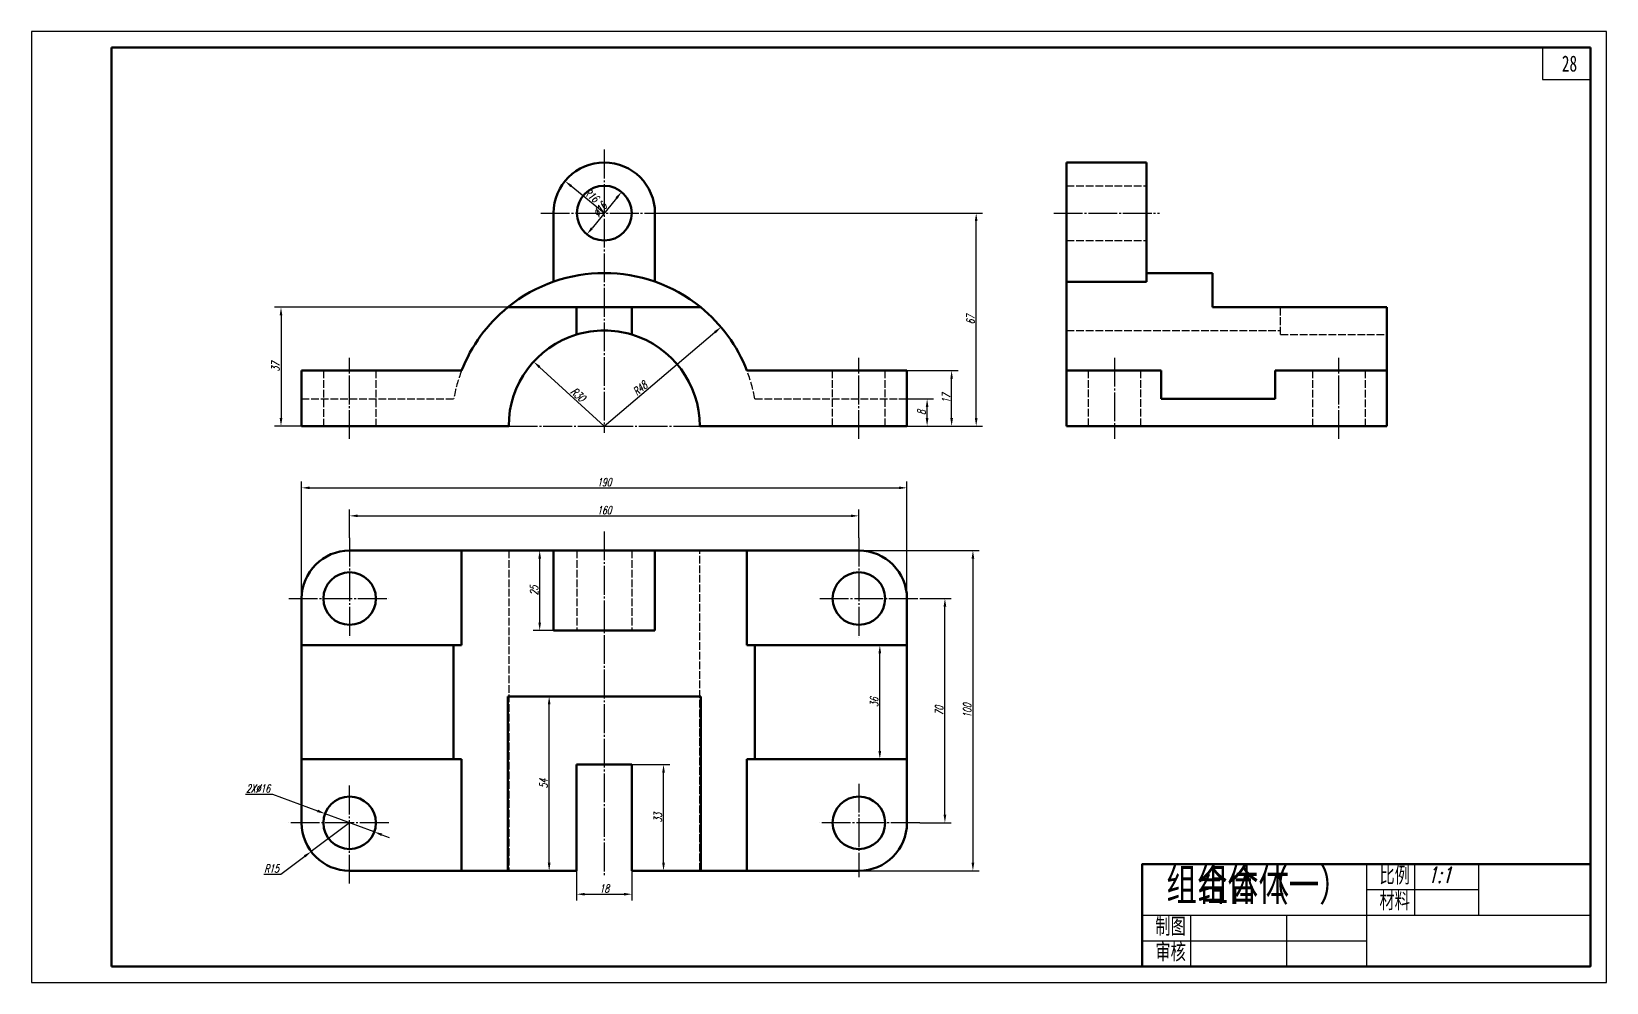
# Model space of a CAD drawing. Header units: millimetres. Extents: x 94 to 2877, y 87 to 1089.
# Drawn here: x 2384.6 to 2876.6, y 791.8 to 1088.8 of the extents above; entities that cross this region are included whole.
import ezdxf

# ---------------------------------------------------------------- set-up
doc = ezdxf.new("R2010")
doc.units = ezdxf.units.MM
doc.header["$LTSCALE"] = 0.6
doc.header["$PDMODE"] = 33
doc.header["$PDSIZE"] = 1.5
doc.linetypes.add('myCENTER', pattern=[18, 15, -1, 1, -1])
doc.linetypes.add('myHIDDEN', pattern=[5, 4, -1])
doc.layers.get('Defpoints').update_dxf_attribs({"lineweight": 20})
for name, color, linetype, lineweight in [('答案中心线', 1, 'myCENTER', 25), ('答案文字', 1, 'Continuous', 25), ('答案标注', 1, 'Continuous', 25), ('答案粗实线', 1, 'Continuous', 50), ('答案细实线', 1, 'Continuous', 25), ('答案虚线', 1, 'myHIDDEN', 25)]:
    doc.layers.add(name, color=color, linetype=linetype, lineweight=lineweight)
doc.styles.add('尺寸文字1-2.5号', font='txt.shx', dxfattribs={"width": 0.7, "oblique": 15, "height": 2.5})
doc.styles.add('标题汉字1-5号', font='', dxfattribs={"width": 0.7, "height": 5})
doc.styles.get('标题汉字1-5号').set_extended_font_data('SimSun')
doc.dimstyles.new('尺寸25', dxfattribs={"dimtxt": 2.5, "dimasz": 2.5, "dimexe": 2, "dimexo": 0, "dimgap": 0.5, "dimtad": 1, "dimdec": 0, "dimdsep": 46, "dimtxsty": '尺寸文字1-2.5号', "dimcen": 0, "dimadec": 0, "dimazin": 0, "dimtfac": 1, "dimtdec": 0, "dimtmove": 0, "dimatfit": 3, "dimfxl": 1, "dimarcsym": 0})
doc.dimstyles.new('尺寸25$3', dxfattribs={"dimtxt": 2.5, "dimasz": 2.5, "dimexe": 1, "dimexo": 0, "dimgap": 0.5, "dimtad": 1, "dimdec": 0, "dimdsep": 46, "dimtxsty": '尺寸文字1-2.5号', "dimcen": 0, "dimadec": 0, "dimazin": 0, "dimtfac": 1, "dimtdec": 0, "dimtmove": 0, "dimatfit": 1, "dimfxl": 1, "dimarcsym": 0})
doc.dimstyles.new('尺寸25$4', dxfattribs={"dimtxt": 2.5, "dimasz": 2.5, "dimexe": 1, "dimexo": 0, "dimgap": 0.5, "dimtad": 1, "dimdec": 0, "dimdsep": 46, "dimtxsty": '尺寸文字1-2.5号', "dimcen": 0, "dimadec": 0, "dimazin": 0, "dimtfac": 1, "dimtdec": 0, "dimtmove": 0, "dimatfit": 1, "dimfxl": 1, "dimarcsym": 0})
doc.dimstyles.new('水平标注25', dxfattribs={"dimtxt": 2.5, "dimasz": 2.5, "dimexe": 2, "dimexo": 0, "dimgap": 0.5, "dimtad": 1, "dimtih": 1, "dimtoh": 1, "dimdec": 0, "dimzin": 0, "dimdsep": 46, "dimtxsty": '尺寸文字1-2.5号', "dimcen": 0, "dimadec": 0, "dimazin": 0, "dimtfac": 1, "dimtdec": 0, "dimtmove": 1, "dimatfit": 3, "dimfxl": 1, "dimtolj": 1, "dimtzin": 0, "dimarcsym": 0})

# ---------------------------------------------------------------- blocks, each defined once
blk = doc.blocks.new('*D144')
at = {"layer": 'Defpoints', "color": 0}
for p in [(2483.97, 841.63), (2471.95, 832.66)]:
    blk.add_point(p, dxfattribs=at)
at = {"layer": '答案标注', "color": 0, "lineweight": -2}
for p, q in [((2483.97, 841.63), (2471.95, 832.66)), ((2462.46, 825.57), (2469.95, 831.16)), ((2457.21, 825.57), (2462.46, 825.57))]:
    blk.add_line(p, q, dxfattribs=at)
at = {"layer": '答案标注', "color": 0}
blk.add_solid([(2469.7, 831.5), (2470.2, 830.83), (2471.95, 832.66)], dxfattribs=at)
at = {"layer": '答案标注', "color": 0, "insert": (2459.59, 827.32), "char_height": 2.5, "attachment_point": 5, "style": '尺寸文字1-2.5号'}
blk.add_mtext('\\A1;R15', dxfattribs=at)
blk = doc.blocks.new('*D145')
at = {"layer": 'Defpoints', "color": 0}
for p in [(2643.06, 937.49), (2483.97, 930.66), (2643.06, 930.66)]:
    blk.add_point(p, dxfattribs=at)
at = {"layer": '答案标注', "color": 0, "lineweight": -2}
for p, q in [((2483.97, 930.66), (2483.97, 939.49)), ((2486.47, 937.49), (2640.56, 937.49)), ((2643.06, 930.66), (2643.06, 939.49))]:
    blk.add_line(p, q, dxfattribs=at)
at = {"layer": '答案标注', "color": 0}
for points in [[(2486.47, 937.91), (2486.47, 937.08), (2483.97, 937.49)], [(2640.56, 937.91), (2640.56, 937.08), (2643.06, 937.49)]]:
    blk.add_solid(points, dxfattribs=at)
at = {"layer": '答案标注', "color": 0, "insert": (2563.51, 939.24), "char_height": 2.5, "attachment_point": 5, "style": '尺寸文字1-2.5号'}
blk.add_mtext('160', dxfattribs=at)
blk = doc.blocks.new('*D146')
at = {"layer": 'Defpoints', "color": 0}
for p in [(2658.06, 946.24), (2468.97, 911.66), (2658.06, 911.66)]:
    blk.add_point(p, dxfattribs=at)
at = {"layer": '答案标注', "color": 0, "lineweight": -2}
for p, q in [((2468.97, 911.66), (2468.97, 948.24)), ((2471.47, 946.24), (2655.56, 946.24)), ((2658.06, 911.66), (2658.06, 948.24))]:
    blk.add_line(p, q, dxfattribs=at)
at = {"layer": '答案标注', "color": 0}
for points in [[(2471.47, 946.66), (2471.47, 945.83), (2468.97, 946.24)], [(2655.56, 946.66), (2655.56, 945.83), (2658.06, 946.24)]]:
    blk.add_solid(points, dxfattribs=at)
at = {"layer": '答案标注', "color": 0, "insert": (2563.51, 947.99), "char_height": 2.5, "attachment_point": 5, "style": '尺寸文字1-2.5号'}
blk.add_mtext('190', dxfattribs=at)
blk = doc.blocks.new('*D147')
at = {"layer": 'Defpoints', "color": 0}
for p in [(2476.28, 844.48), (2491.66, 838.78)]:
    blk.add_point(p, dxfattribs=at)
at = {"layer": '答案标注', "color": 0, "lineweight": -2}
for p, q in [((2451.39, 850.58), (2459.85, 850.58)), ((2459.85, 850.58), (2473.94, 845.35)), ((2491.66, 838.78), (2476.28, 844.48)), ((2494, 837.91), (2496.34, 837.04))]:
    blk.add_line(p, q, dxfattribs=at)
at = {"layer": '答案标注', "color": 0}
for points in [[(2474.08, 845.75), (2473.79, 844.96), (2476.28, 844.48)], [(2494.15, 838.3), (2493.86, 837.52), (2491.66, 838.78)]]:
    blk.add_solid(points, dxfattribs=at)
at = {"layer": '答案标注', "color": 0, "insert": (2455.37, 852.33), "char_height": 2.5, "attachment_point": 5, "style": '尺寸文字1-2.5号'}
blk.add_mtext('\\A1;2X%%c16', dxfattribs=at)
blk = doc.blocks.new('*D148')
at = {"layer": 'Defpoints', "color": 0}
for p in [(2554.87, 826.63), (2572.15, 826.63), (2572.15, 819.33)]:
    blk.add_point(p, dxfattribs=at)
at = {"layer": '答案标注', "color": 0, "lineweight": -2}
for p, q in [((2554.87, 826.63), (2554.87, 817.33)), ((2572.15, 826.63), (2572.15, 817.33)), ((2557.37, 819.33), (2569.65, 819.33))]:
    blk.add_line(p, q, dxfattribs=at)
at = {"layer": '答案标注', "color": 0}
for points in [[(2557.37, 819.74), (2557.37, 818.91), (2554.87, 819.33)], [(2569.65, 819.74), (2569.65, 818.91), (2572.15, 819.33)]]:
    blk.add_solid(points, dxfattribs=at)
at = {"layer": '答案标注', "color": 0, "insert": (2563.51, 821.08), "char_height": 2.5, "attachment_point": 5, "style": '尺寸文字1-2.5号'}
blk.add_mtext('18', dxfattribs=at)
blk = doc.blocks.new('*D149')
at = {"layer": 'Defpoints', "color": 0}
for p in [(2572.15, 859.83), (2582.02, 859.83), (2572.15, 826.63)]:
    blk.add_point(p, dxfattribs=at)
at = {"layer": '答案标注', "color": 0, "lineweight": -2}
for p, q in [((2572.15, 859.83), (2584.02, 859.83)), ((2582.02, 829.13), (2582.02, 857.33)), ((2572.15, 826.63), (2584.02, 826.63))]:
    blk.add_line(p, q, dxfattribs=at)
at = {"layer": '答案标注', "color": 0}
for points in [[(2581.6, 857.33), (2582.44, 857.33), (2582.02, 859.83)], [(2581.6, 829.13), (2582.44, 829.13), (2582.02, 826.63)]]:
    blk.add_solid(points, dxfattribs=at)
at = {"layer": '答案标注', "color": 0, "insert": (2580.27, 843.23), "char_height": 2.5, "attachment_point": 5, "rotation": 90, "style": '尺寸文字1-2.5号'}
blk.add_mtext('33', dxfattribs=at)
blk = doc.blocks.new('*D150')
at = {"layer": 'Defpoints', "color": 0}
for p in [(2662.06, 911.66), (2669.92, 911.66), (2662.06, 841.63)]:
    blk.add_point(p, dxfattribs=at)
at = {"layer": '答案标注', "color": 0, "lineweight": -2}
for p, q in [((2662.06, 911.66), (2671.92, 911.66)), ((2669.92, 844.13), (2669.92, 909.16)), ((2662.06, 841.63), (2671.92, 841.63))]:
    blk.add_line(p, q, dxfattribs=at)
at = {"layer": '答案标注', "color": 0}
for points in [[(2669.5, 909.16), (2670.34, 909.16), (2669.92, 911.66)], [(2669.5, 844.13), (2670.34, 844.13), (2669.92, 841.63)]]:
    blk.add_solid(points, dxfattribs=at)
at = {"layer": '答案标注', "color": 0, "insert": (2668.17, 876.65), "char_height": 2.5, "attachment_point": 5, "rotation": 90, "style": '尺寸文字1-2.5号'}
blk.add_mtext('70', dxfattribs=at)
blk = doc.blocks.new('*D151')
at = {"layer": 'Defpoints', "color": 0}
for p in [(2643.06, 926.66), (2643.06, 826.63), (2678.67, 826.63)]:
    blk.add_point(p, dxfattribs=at)
at = {"layer": '答案标注', "color": 0, "lineweight": -2}
for p, q in [((2643.06, 926.66), (2680.67, 926.66)), ((2678.67, 924.16), (2678.67, 829.13)), ((2643.06, 826.63), (2680.67, 826.63))]:
    blk.add_line(p, q, dxfattribs=at)
at = {"layer": '答案标注', "color": 0}
for points in [[(2678.25, 924.16), (2679.09, 924.16), (2678.67, 926.66)], [(2678.25, 829.13), (2679.09, 829.13), (2678.67, 826.63)]]:
    blk.add_solid(points, dxfattribs=at)
at = {"layer": '答案标注', "color": 0, "insert": (2676.92, 876.65), "char_height": 2.5, "attachment_point": 5, "rotation": 90, "style": '尺寸文字1-2.5号'}
blk.add_mtext('100', dxfattribs=at)
blk = doc.blocks.new('*D152')
at = {"layer": 'Defpoints', "color": 0}
for p in [(2649.59, 897.08), (2658.06, 897.08), (2658.06, 861.53)]:
    blk.add_point(p, dxfattribs=at)
at = {"layer": '答案标注', "color": 0, "lineweight": -2}
for p, q in [((2658.06, 897.08), (2647.59, 897.08)), ((2649.59, 864.03), (2649.59, 894.58)), ((2658.06, 861.53), (2647.59, 861.53))]:
    blk.add_line(p, q, dxfattribs=at)
at = {"layer": '答案标注', "color": 0}
for points in [[(2649.17, 894.58), (2650, 894.58), (2649.59, 897.08)], [(2649.17, 864.03), (2650, 864.03), (2649.59, 861.53)]]:
    blk.add_solid(points, dxfattribs=at)
at = {"layer": '答案标注', "color": 0, "insert": (2647.84, 879.3), "char_height": 2.5, "attachment_point": 5, "rotation": 90, "style": '尺寸文字1-2.5号'}
blk.add_mtext('36', dxfattribs=at)
blk = doc.blocks.new('*D153')
at = {"layer": 'Defpoints', "color": 0}
for p in [(2551.25, 1042.06), (2563.51, 1032.04)]:
    blk.add_point(p, dxfattribs=at)
at = {"layer": '答案标注', "color": 0, "lineweight": -2}
blk.add_line((2563.51, 1032.04), (2553.19, 1040.48), dxfattribs=at)
at = {"layer": '答案标注', "color": 0}
blk.add_solid([(2553.45, 1040.8), (2552.92, 1040.15), (2551.25, 1042.06)], dxfattribs=at)
at = {"layer": '答案标注', "color": 0, "insert": (2559.46, 1037.61), "char_height": 2.5, "attachment_point": 5, "rotation": 320.7541, "style": '尺寸文字1-2.5号'}
blk.add_mtext('R16', dxfattribs=at)
blk = doc.blocks.new('*D154')
at = {"layer": 'Defpoints', "color": 0}
for p in [(2541.46, 985.64), (2563.51, 965.52)]:
    blk.add_point(p, dxfattribs=at)
at = {"layer": '答案标注', "color": 0, "lineweight": -2}
blk.add_line((2563.51, 965.52), (2543.3, 983.95), dxfattribs=at)
at = {"layer": '答案标注', "color": 0}
blk.add_solid([(2543.58, 984.26), (2543.02, 983.64), (2541.46, 985.64)], dxfattribs=at)
at = {"layer": '答案标注', "color": 0, "insert": (2555.29, 975.38), "char_height": 2.5, "attachment_point": 5, "rotation": 317.6286, "style": '尺寸文字1-2.5号'}
blk.add_mtext('R30', dxfattribs=at)
blk = doc.blocks.new('*D155')
at = {"layer": 'Defpoints', "color": 0}
for p in [(2599.98, 996.43), (2563.51, 965.52)]:
    blk.add_point(p, dxfattribs=at)
at = {"layer": '答案标注', "color": 0, "lineweight": -2}
blk.add_line((2563.51, 965.52), (2598.08, 994.82), dxfattribs=at)
at = {"layer": '答案标注', "color": 0}
blk.add_solid([(2597.81, 995.14), (2598.35, 994.5), (2599.98, 996.43)], dxfattribs=at)
at = {"layer": '答案标注', "color": 0, "insert": (2574.68, 977.28), "char_height": 2.5, "attachment_point": 5, "rotation": 40.2907, "style": '尺寸文字1-2.5号'}
blk.add_mtext('R48', dxfattribs=at)
blk = doc.blocks.new('*D156')
at = {"layer": 'Defpoints', "color": 0}
for p in [(2568.92, 1038.67), (2558.1, 1025.41)]:
    blk.add_point(p, dxfattribs=at)
at = {"layer": '答案标注', "color": 0, "lineweight": -2}
blk.add_line((2567.34, 1036.74), (2559.68, 1027.34), dxfattribs=at)
at = {"layer": '答案标注', "color": 0}
for points in [[(2567.02, 1037), (2567.67, 1036.47), (2568.92, 1038.67)], [(2559.36, 1027.61), (2560, 1027.08), (2558.1, 1025.41)]]:
    blk.add_solid(points, dxfattribs=at)
at = {"layer": '答案标注', "color": 0, "insert": (2562.16, 1033.15), "char_height": 2.5, "attachment_point": 5, "rotation": 50.7905, "style": '尺寸文字1-2.5号'}
blk.add_mtext('%%c16', dxfattribs=at)
blk = doc.blocks.new('*D157')
at = {"layer": 'Defpoints', "color": 0}
for p in [(2658.06, 974), (2664.36, 974), (2658.06, 965.52)]:
    blk.add_point(p, dxfattribs=at)
at = {"layer": '答案标注', "color": 0, "lineweight": -2}
for p, q in [((2658.06, 974), (2666.36, 974)), ((2664.36, 968.02), (2664.36, 971.5)), ((2658.06, 965.52), (2666.36, 965.52))]:
    blk.add_line(p, q, dxfattribs=at)
at = {"layer": '答案标注', "color": 0}
for points in [[(2663.94, 971.5), (2664.77, 971.5), (2664.36, 974)], [(2663.94, 968.02), (2664.77, 968.02), (2664.36, 965.52)]]:
    blk.add_solid(points, dxfattribs=at)
at = {"layer": '答案标注', "color": 0, "insert": (2662.61, 969.76), "char_height": 2.5, "attachment_point": 5, "rotation": 90, "style": '尺寸文字1-2.5号'}
blk.add_mtext('8', dxfattribs=at)
blk = doc.blocks.new('*D158')
at = {"layer": 'Defpoints', "color": 0}
for p in [(2658.06, 982.84), (2672.02, 982.84), (2658.06, 965.52)]:
    blk.add_point(p, dxfattribs=at)
at = {"layer": '答案标注', "color": 0, "lineweight": -2}
for p, q in [((2658.06, 982.84), (2674.02, 982.84)), ((2672.02, 968.02), (2672.02, 980.34)), ((2658.06, 965.52), (2674.02, 965.52))]:
    blk.add_line(p, q, dxfattribs=at)
at = {"layer": '答案标注', "color": 0}
for points in [[(2671.61, 980.34), (2672.44, 980.34), (2672.02, 982.84)], [(2671.61, 968.02), (2672.44, 968.02), (2672.02, 965.52)]]:
    blk.add_solid(points, dxfattribs=at)
at = {"layer": '答案标注', "color": 0, "insert": (2670.27, 974.18), "char_height": 2.5, "attachment_point": 5, "rotation": 90, "style": '尺寸文字1-2.5号'}
blk.add_mtext('17', dxfattribs=at)
blk = doc.blocks.new('*D159')
at = {"layer": 'Defpoints', "color": 0}
for p in [(2583.35, 1032.04), (2679.69, 1032.04), (2658.68, 965.52)]:
    blk.add_point(p, dxfattribs=at)
at = {"layer": '答案标注', "color": 0, "lineweight": -2}
for p, q in [((2583.35, 1032.04), (2681.69, 1032.04)), ((2679.69, 968.02), (2679.69, 1029.54)), ((2658.68, 965.52), (2681.69, 965.52))]:
    blk.add_line(p, q, dxfattribs=at)
at = {"layer": '答案标注', "color": 0}
for points in [[(2679.27, 1029.54), (2680.11, 1029.54), (2679.69, 1032.04)], [(2679.27, 968.02), (2680.11, 968.02), (2679.69, 965.52)]]:
    blk.add_solid(points, dxfattribs=at)
at = {"layer": '答案标注', "color": 0, "insert": (2677.94, 998.78), "char_height": 2.5, "attachment_point": 5, "rotation": 90, "style": '尺寸文字1-2.5号'}
blk.add_mtext('67', dxfattribs=at)
blk = doc.blocks.new('*D160')
at = {"layer": 'Defpoints', "color": 0}
for p in [(2533.38, 1002.64), (2462.53, 965.52), (2468.97, 965.52)]:
    blk.add_point(p, dxfattribs=at)
at = {"layer": '答案标注', "color": 0, "lineweight": -2}
for p, q in [((2533.38, 1002.64), (2460.53, 1002.64)), ((2462.53, 1000.14), (2462.53, 968.02)), ((2468.97, 965.52), (2460.53, 965.52))]:
    blk.add_line(p, q, dxfattribs=at)
at = {"layer": '答案标注', "color": 0}
for points in [[(2462.11, 1000.14), (2462.95, 1000.14), (2462.53, 1002.64)], [(2462.11, 968.02), (2462.95, 968.02), (2462.53, 965.52)]]:
    blk.add_solid(points, dxfattribs=at)
at = {"layer": '答案标注', "color": 0, "insert": (2460.78, 984.08), "char_height": 2.5, "attachment_point": 5, "rotation": 90, "style": '尺寸文字1-2.5号'}
blk.add_mtext('37', dxfattribs=at)
blk = doc.blocks.new('*D161')
at = {"layer": 'Defpoints', "color": 0}
for p in [(2546.3, 881.08), (2563.51, 881.08), (2554.87, 826.63)]:
    blk.add_point(p, dxfattribs=at)
at = {"layer": '答案标注', "color": 0, "lineweight": -2}
for p, q in [((2563.51, 881.08), (2544.3, 881.08)), ((2546.3, 829.13), (2546.3, 878.58)), ((2554.87, 826.63), (2544.3, 826.63))]:
    blk.add_line(p, q, dxfattribs=at)
at = {"layer": '答案标注', "color": 0}
for points in [[(2545.88, 878.58), (2546.72, 878.58), (2546.3, 881.08)], [(2545.88, 829.13), (2546.72, 829.13), (2546.3, 826.63)]]:
    blk.add_solid(points, dxfattribs=at)
at = {"layer": '答案标注', "color": 0, "insert": (2544.55, 853.86), "char_height": 2.5, "attachment_point": 5, "rotation": 90, "style": '尺寸文字1-2.5号'}
blk.add_mtext('54', dxfattribs=at)
blk = doc.blocks.new('*D162')
at = {"layer": 'Defpoints', "color": 0}
for p in [(2543.34, 926.66), (2547.68, 926.66), (2547.68, 901.67)]:
    blk.add_point(p, dxfattribs=at)
at = {"layer": '答案标注', "color": 0, "lineweight": -2}
for p, q in [((2547.68, 926.66), (2541.34, 926.66)), ((2543.34, 904.17), (2543.34, 924.16)), ((2547.68, 901.67), (2541.34, 901.67))]:
    blk.add_line(p, q, dxfattribs=at)
at = {"layer": '答案标注', "color": 0}
for points in [[(2542.92, 924.16), (2543.75, 924.16), (2543.34, 926.66)], [(2542.92, 904.17), (2543.75, 904.17), (2543.34, 901.67)]]:
    blk.add_solid(points, dxfattribs=at)
at = {"layer": '答案标注', "color": 0, "insert": (2541.59, 914.16), "char_height": 2.5, "attachment_point": 5, "rotation": 90, "style": '尺寸文字1-2.5号'}
blk.add_mtext('25', dxfattribs=at)

msp = doc.modelspace()

# ---------------------------------------------------------------- linework, layer by layer
at = {"layer": '答案中心线'}
for p, q in [((2563.512, 1051.874), (2563.512, 963.425)), ((2543.678, 1032.04), (2583.346, 1032.04)), ((2703.933, 1032.04), (2736.925, 1032.04)), ((2483.968, 961.516), (2483.968, 986.845)), ((2643.057, 961.516), (2643.057, 986.845)), ((2722.933, 986.845), (2722.933, 961.516)), ((2792.959, 961.516), (2792.959, 986.845)), ((2533.657, 965.516), (2563.512, 965.516)), ((2563.512, 965.516), (2593.368, 965.516)), ((2483.968, 930.658), (2483.968, 899.457)), ((2563.512, 932.658), (2563.512, 825.298)), ((2643.057, 930.658), (2643.057, 899.457)), ((2464.968, 911.658), (2496.168, 911.658)), ((2630.856, 911.658), (2662.057, 911.658)), ((2483.968, 822.633), (2483.968, 853.833)), ((2643.057, 853.833), (2643.057, 824.633)), ((2496.168, 841.633), (2464.968, 841.633)), ((2662.057, 841.633), (2630.856, 841.633))]:
    msp.add_line(p, q, dxfattribs=at)
at = {"layer": '答案粗实线'}
for p, q in [((2871.59, 1083.758), (2409.59, 1083.758)), ((2409.59, 1083.758), (2409.59, 796.758)), ((2871.59, 796.758), (2871.59, 1083.758)), ((2483.968, 926.658), (2518.95, 926.658)), ((2547.678, 926.658), (2518.95, 926.658)), ((2518.95, 926.658), (2518.95, 897.084)), ((2579.346, 926.658), (2547.678, 926.658)), ((2547.678, 926.658), (2547.678, 901.667)), ((2608.074, 926.658), (2579.346, 926.658)), ((2579.346, 926.658), (2579.346, 901.667)), ((2608.074, 897.084), (2608.074, 926.658)), ((2608.074, 926.658), (2643.057, 926.658)), ((2468.968, 897.084), (2468.968, 911.658)), ((2658.057, 911.658), (2658.057, 897.084)), ((2547.678, 901.667), (2579.346, 901.667)), ((2468.968, 861.526), (2468.968, 897.084)), ((2468.968, 897.084), (2518.95, 897.084)), ((2516.458, 897.084), (2516.458, 861.526)), ((2608.074, 897.084), (2658.057, 897.084)), ((2610.567, 861.526), (2610.567, 897.084)), ((2658.057, 897.084), (2658.057, 861.526)), ((2533.384, 881.079), (2593.641, 881.079)), ((2533.384, 826.633), (2533.384, 881.079)), ((2593.641, 881.079), (2593.641, 826.633)), ((2468.968, 841.633), (2468.968, 861.526)), ((2518.95, 861.526), (2468.968, 861.526)), ((2518.95, 861.526), (2518.95, 826.633)), ((2608.074, 826.633), (2608.074, 861.526)), ((2658.057, 861.526), (2608.074, 861.526)), ((2658.057, 861.526), (2658.057, 841.633)), ((2554.875, 859.826), (2572.15, 859.826)), ((2554.875, 826.633), (2554.875, 859.826)), ((2572.15, 859.826), (2572.15, 826.633)), ((2518.95, 826.633), (2483.968, 826.633)), ((2518.95, 826.633), (2533.384, 826.633)), ((2554.875, 826.633), (2533.384, 826.633)), ((2593.641, 826.633), (2572.15, 826.633)), ((2593.641, 826.633), (2608.074, 826.633)), ((2643.057, 826.633), (2608.074, 826.633)), ((2409.59, 796.758), (2871.59, 796.758))]:
    msp.add_line(p, q, dxfattribs=at)
at = {"layer": '答案粗实线', "extrusion": (0, 1, 0)}
for p, q in [((2707.933, 1047.874), (2732.925, 1047.874)), ((2707.933, 1047.874), (2707.933, 1032.04)), ((2732.925, 1032.04), (2732.925, 1047.874)), ((2547.678, 1010.631), (2547.678, 1032.04)), ((2579.346, 1032.04), (2579.346, 1010.631)), ((2707.933, 1010.631), (2707.933, 1032.04)), ((2732.925, 1010.631), (2732.925, 1032.04)), ((2707.933, 1010.631), (2732.925, 1010.631)), ((2707.933, 1010.631), (2707.933, 982.845)), ((2732.925, 1013.329), (2753.512, 1013.329)), ((2753.512, 1002.642), (2753.512, 1013.329)), ((2554.875, 1002.642), (2533.384, 1002.642)), ((2554.875, 1002.642), (2572.15, 1002.642)), ((2554.875, 994.094), (2554.875, 1002.642)), ((2572.15, 1002.642), (2572.15, 994.094)), ((2593.641, 1002.642), (2572.15, 1002.642)), ((2807.959, 1002.642), (2753.512, 1002.642)), ((2807.959, 982.845), (2807.959, 1002.642)), ((2468.968, 982.845), (2468.968, 965.516)), ((2483.968, 982.845), (2468.968, 982.845)), ((2518.95, 982.845), (2483.968, 982.845)), ((2643.057, 982.845), (2608.074, 982.845)), ((2658.057, 982.845), (2643.057, 982.845)), ((2658.057, 965.516), (2658.057, 982.845)), ((2707.933, 982.845), (2707.933, 965.516)), ((2722.933, 982.845), (2707.933, 982.845)), ((2737.507, 982.845), (2722.933, 982.845)), ((2737.507, 973.999), (2737.507, 982.845)), ((2792.959, 982.845), (2773.066, 982.845)), ((2773.066, 982.845), (2773.066, 973.999)), ((2807.959, 982.845), (2792.959, 982.845)), ((2807.959, 965.516), (2807.959, 982.845)), ((2773.066, 973.999), (2737.507, 973.999)), ((2468.968, 965.516), (2483.968, 965.516)), ((2483.968, 965.516), (2533.657, 965.516)), ((2593.368, 965.516), (2643.057, 965.516)), ((2643.057, 965.516), (2658.057, 965.516)), ((2707.933, 965.516), (2722.933, 965.516)), ((2722.933, 965.516), (2792.959, 965.516)), ((2792.959, 965.516), (2807.959, 965.516))]:
    msp.add_line(p, q, dxfattribs=at)
at = {"layer": '答案粗实线'}
msp.add_lwpolyline([(2731.59, 796.758), (2871.59, 796.758), (2871.59, 828.758), (2731.59, 828.758)], close=True, dxfattribs=at)
for centre, radius in [((2563.512, 1032.04), 8.56), ((2483.968, 911.658), 8.201), ((2643.057, 911.658), 8.201), ((2483.968, 841.633), 8.201), ((2643.057, 841.633), 8.201)]:
    msp.add_circle(centre, radius, dxfattribs=at)
for centre, radius, start, end in [((2563.512, 1032.04), 15.834, 360, 180), ((2563.512, 965.516), 47.813, 50.93979, 129.06021), ((2563.512, 965.516), 47.813, 129.06021, 158.7501), ((2563.512, 965.516), 47.813, 21.2499, 50.93979), ((2563.512, 965.516), 29.856, 106.81721, 180), ((2563.512, 965.516), 29.856, 73.18279, 106.81721), ((2563.512, 965.516), 29.856, 0, 73.18279), ((2483.968, 911.658), 15, 90, 180), ((2643.057, 911.658), 15, 0, 90), ((2483.968, 841.633), 15, 180, 270), ((2643.057, 841.633), 15, 270, 0)]:
    msp.add_arc(centre, radius, start, end, dxfattribs=at)
at = {"layer": '答案细实线'}
for p, q in [((2856.59, 1083.758), (2856.59, 1073.758)), ((2856.59, 1073.758), (2871.59, 1073.758)), ((2801.59, 828.758), (2801.59, 796.758)), ((2816.59, 828.758), (2816.59, 812.758)), ((2836.59, 828.758), (2836.59, 812.758)), ((2801.59, 820.758), (2836.59, 820.758)), ((2731.59, 812.758), (2871.59, 812.758)), ((2746.59, 812.758), (2746.59, 796.758)), ((2776.59, 812.758), (2776.59, 796.758)), ((2731.59, 804.758), (2801.59, 804.758))]:
    msp.add_line(p, q, dxfattribs=at)
msp.add_lwpolyline([(2384.59, 791.758), (2876.59, 791.758), (2876.59, 1088.758), (2384.59, 1088.758)], close=True, dxfattribs=at)
at = {"layer": '答案虚线', "extrusion": (0, 1, 0)}
for p, q in [((2707.933, 1040.6), (2732.925, 1040.6)), ((2707.933, 1023.48), (2732.925, 1023.48)), ((2774.765, 994.094), (2774.765, 1002.642)), ((2707.933, 995.371), (2774.765, 995.371)), ((2774.765, 994.094), (2807.959, 994.094)), ((2475.767, 982.845), (2475.767, 965.516)), ((2492.168, 982.845), (2492.168, 965.516)), ((2634.856, 965.516), (2634.856, 982.845)), ((2651.257, 965.516), (2651.257, 982.845)), ((2714.733, 965.516), (2714.733, 982.845)), ((2731.134, 965.516), (2731.134, 982.845)), ((2784.758, 982.845), (2784.758, 965.516)), ((2801.159, 982.845), (2801.159, 965.516)), ((2468.968, 973.999), (2516.458, 973.999)), ((2610.567, 973.999), (2658.057, 973.999))]:
    msp.add_line(p, q, dxfattribs=at)
at = {"layer": '答案虚线'}
for p, q in [((2533.657, 926.658), (2533.657, 826.633)), ((2554.952, 926.658), (2554.952, 901.667)), ((2572.072, 926.658), (2572.072, 901.667)), ((2593.368, 826.633), (2593.368, 926.658))]:
    msp.add_line(p, q, dxfattribs=at)
for start, end in [(158.7501, 169.78057), (10.21943, 21.2499)]:
    msp.add_arc((2563.512, 965.516), 47.813, start, end, dxfattribs=at)

# ---------------------------------------------------------------- texts
at = {"layer": '答案文字', "style": '标题汉字1-5号', "width": 0.7}
msp.add_text('28', height=5, dxfattribs=at).set_placement((2862.646, 1076.254))
at = {"layer": '答案标注', "attachment_point": 1}
for s, insert, char_height, width, style in [('{\\fSimSun|b0|i0|c134|p54;组合体（一）}', (2739.116, 827.33), 10, 59.26004, '标题汉字1-5号'), ('{\\fSimSun|b0|i0|c134|p54;组合体}', (2748.799, 827.33), 10, 59.26004, '标题汉字1-5号'), ('比例', (2805.644, 827.877), 5, 15, '标题汉字1-5号'), ('1:1', (2820.644, 827.877), 5, 15, '尺寸文字1-2.5号'), ('材料', (2805.644, 819.877), 5, 15, '标题汉字1-5号'), ('制图', (2735.644, 811.877), 5, 15, '标题汉字1-5号'), ('审核', (2735.644, 803.877), 5, 15, '标题汉字1-5号')]:
    msp.add_mtext(s, dxfattribs=dict(at, insert=insert, char_height=char_height, width=width, style=style))

# ---------------------------------------------------------------- dimensions: what is measured, and where the dimension line sits
at = {"layer": '答案标注'}
dim = msp.add_radius_dim(center=(2563.512, 1032.04), mpoint=(2551.25, 1042.057), text='R16', dimstyle='尺寸25$4', dxfattribs=at)
dim.commit()
dim.dimension.update_dxf_attribs({"geometry": '*D153', "text_midpoint": (2559.456, 1037.613)})
dim = msp.add_diameter_dim_2p(p1=(2568.924, 1038.673), p2=(2558.101, 1025.407), text='%%c16', dimstyle='尺寸25$3', dxfattribs=at)
dim.commit()
dim.dimension.update_dxf_attribs({"geometry": '*D156', "text_midpoint": (2562.156, 1033.146)})
for base, p1, p2, text, picture, middle in [((2679.69, 1032.04), (2658.682, 965.516), (2583.346, 1032.04), '67', '*D159', (2677.94, 998.778)), ((2462.53, 965.516), (2533.384, 1002.642), (2468.968, 965.516), '37', '*D160', (2460.78, 984.079)), ((2672.024, 982.845), (2658.057, 965.516), (2658.057, 982.845), '17', '*D158', (2670.274, 974.18)), ((2664.357, 973.999), (2658.057, 965.516), (2658.057, 973.999), '8', '*D157', (2662.607, 969.757)), ((2543.337, 926.658), (2547.678, 901.667), (2547.678, 926.658), '25', '*D162', (2541.587, 914.162)), ((2678.67, 826.633), (2643.057, 926.658), (2643.057, 826.633), '100', '*D151', (2676.92, 876.645)), ((2669.919, 911.658), (2662.057, 841.633), (2662.057, 911.658), '70', '*D150', (2668.169, 876.645)), ((2649.586, 897.084), (2658.057, 861.526), (2658.057, 897.084), '36', '*D152', (2647.836, 879.305)), ((2546.301, 881.079), (2554.875, 826.633), (2563.512, 881.079), '54', '*D161', (2544.551, 853.856)), ((2582.02, 859.826), (2572.15, 826.633), (2572.15, 859.826), '33', '*D149', (2580.27, 843.229))]:
    dim = msp.add_linear_dim(base=base, p1=p1, p2=p2, angle=90, text=text, dimstyle='尺寸25', dxfattribs=at)
    dim.commit()
    dim.dimension.update_dxf_attribs({"geometry": picture, "text_midpoint": middle})
for center, mpoint, text, dimstyle, picture, middle in [((2563.512, 965.516), (2599.983, 996.435), 'R48', '尺寸25$4', '*D155', (2575.813, 975.944)), ((2563.512, 965.516), (2541.455, 985.636), 'R30', '尺寸25$4', '*D154', (2554.113, 974.089)), ((2483.968, 841.633), (2471.949, 832.657), 'R15', '水平标注25', '*D144', (2462.465, 825.574))]:
    dim = msp.add_radius_dim(center=center, mpoint=mpoint, text=text, dimstyle=dimstyle, dxfattribs=at)
    dim.commit()
    dim.dimension.update_dxf_attribs({"geometry": picture, "text_midpoint": middle, "dimtype": 164})
for base, p1, p2, text, picture, middle in [((2658.057, 946.244), (2468.968, 911.658), (2658.057, 911.658), '190', '*D146', (2563.512, 947.994)), ((2643.057, 937.495), (2483.968, 930.658), (2643.057, 930.658), '160', '*D145', (2563.512, 939.245)), ((2572.15, 819.327), (2554.875, 826.633), (2572.15, 826.633), '18', '*D148', (2563.512, 821.077))]:
    dim = msp.add_linear_dim(base=base, p1=p1, p2=p2, text=text, dimstyle='尺寸25', dxfattribs=at)
    dim.commit()
    dim.dimension.update_dxf_attribs({"geometry": picture, "text_midpoint": middle})
dim = msp.add_diameter_dim_2p(p1=(2491.656, 838.78), p2=(2476.279, 844.485), text='2X%%c16', dimstyle='水平标注25', dxfattribs=at)
dim.commit()
dim.dimension.update_dxf_attribs({"geometry": '*D147', "text_midpoint": (2459.852, 850.579), "dimtype": 163})

doc.saveas('drawing.dxf')
